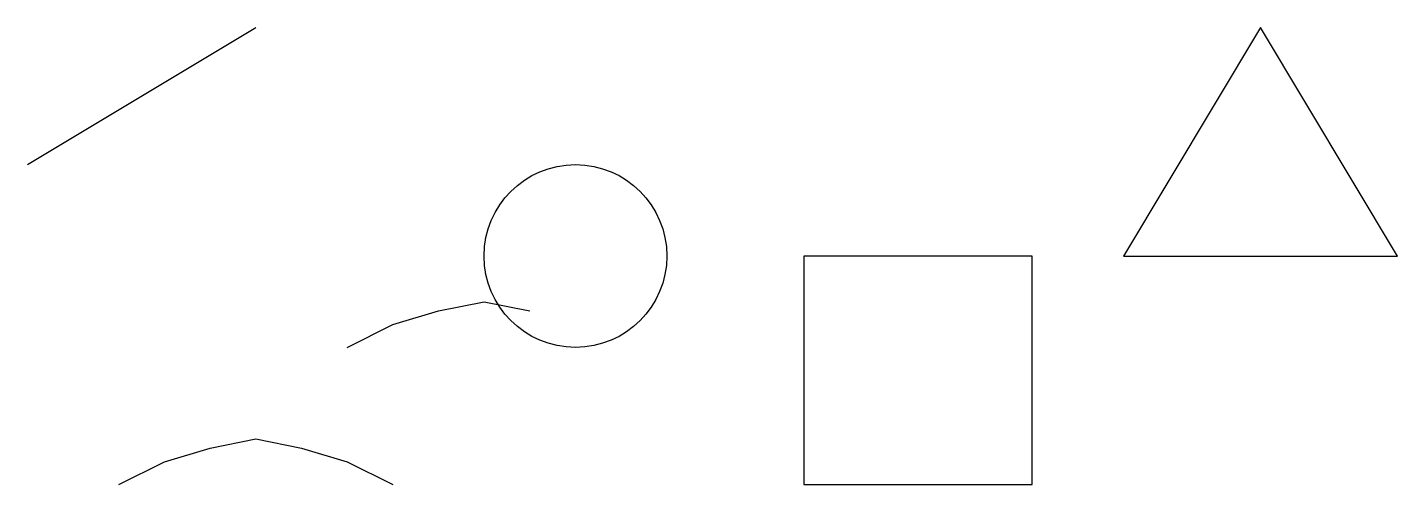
# Model space of a CAD drawing. Header units: millimetres. Extents: x 30 to 330, y 50 to 150.
import ezdxf

# ---------------------------------------------------------------- set-up
doc = ezdxf.new("R2010")
doc.units = ezdxf.units.MM
doc.layers.add('SHAPES', color=1, linetype='Continuous')
doc.layers.add('STROKES', color=7, linetype='Continuous')

msp = doc.modelspace()

# ---------------------------------------------------------------- linework, layer by layer
at = {"layer": 'SHAPES', "color": 2}
msp.add_line((30, 120), (80, 150), dxfattribs=at)
at = {"layer": 'SHAPES', "color": 4}
msp.add_lwpolyline([(300, 150), (270, 100), (330, 100), (300, 150)], close=True, dxfattribs=at)
at = {"layer": 'SHAPES', "color": 6}
msp.add_lwpolyline([(200, 50), (250, 50), (250, 100), (200, 100), (200, 50)], close=True, dxfattribs=at)
at = {"layer": 'SHAPES', "color": 5}
msp.add_circle((150, 100), 20, dxfattribs=at)
at = {"layer": 'STROKES', "color": 3}
msp.add_lwpolyline([(100, 80), (110, 85), (120, 88), (130, 90), (140, 88)], dxfattribs=at)
at = {"layer": 'STROKES', "color": 1}
msp.add_lwpolyline([(50, 50), (60, 55), (70, 58), (80, 60), (90, 58), (100, 55), (110, 50)], dxfattribs=at)

doc.saveas('drawing.dxf')
